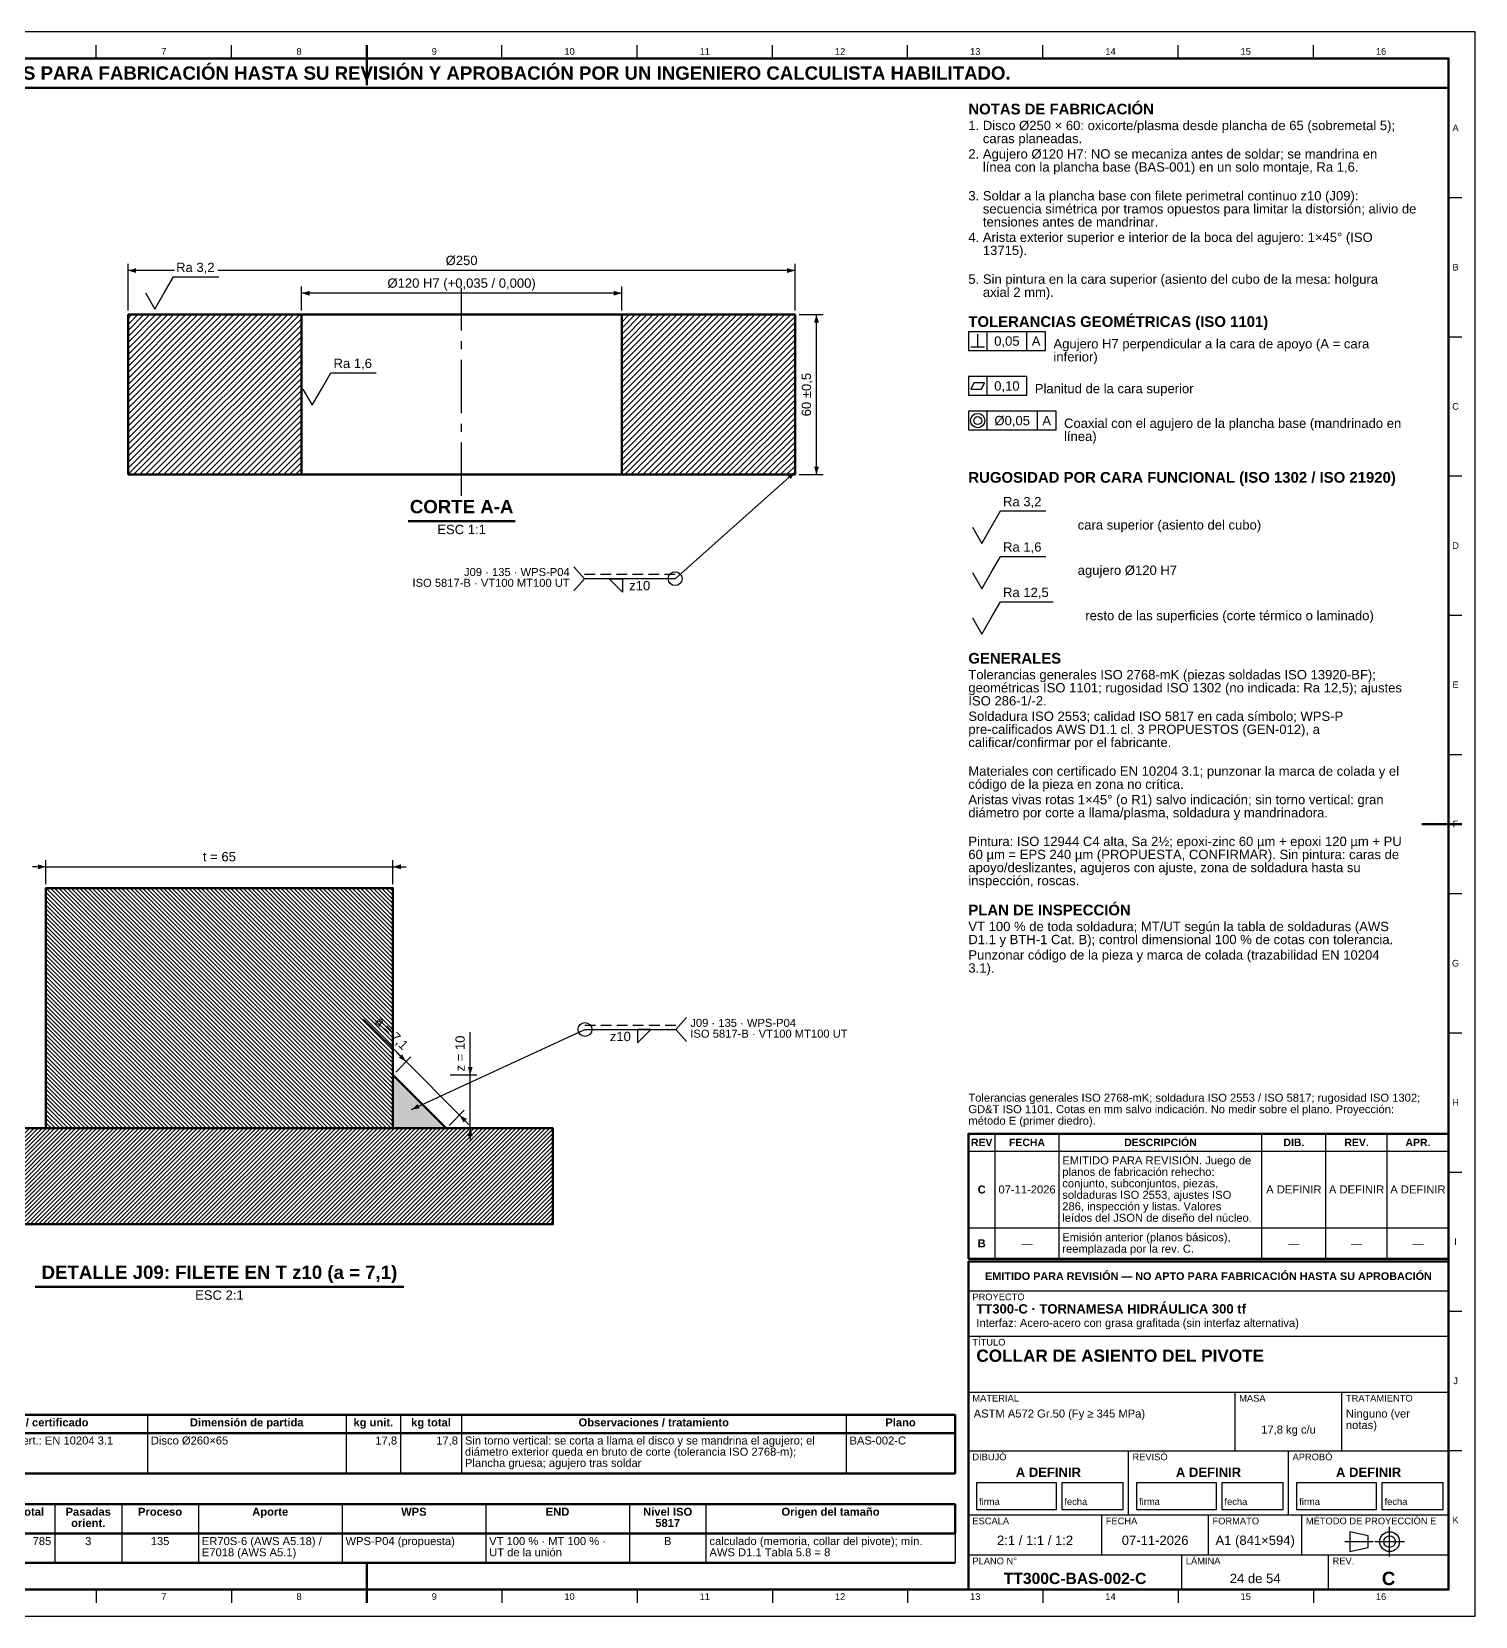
# Model space of a CAD drawing. Header units: millimetres. Extents: x 0 to 841, y 0 to 594.
# Drawn here: x 300 to 841, y 0 to 594 of the extents above; entities that cross this region are included whole.
import ezdxf
from ezdxf.enums import TextEntityAlignment as Align

# ---------------------------------------------------------------- set-up
doc = ezdxf.new("R2010")
doc.units = ezdxf.units.MM
doc.linetypes.add('EJE', pattern=[31, 20, -4, 3, -4])
doc.linetypes.add('OCULTO', pattern=[6, 4, -2])
for name, color, linetype, lineweight in [('ACH', 7, 'CONTINUOUS', 13), ('COTA', 7, 'CONTINUOUS', 25), ('EJE', 7, 'EJE', 25), ('FINA', 7, 'CONTINUOUS', 25), ('MARCO', 7, 'CONTINUOUS', 70), ('OCU', 7, 'OCULTO', 25), ('TXT', 7, 'CONTINUOUS', 25), ('VIS', 7, 'CONTINUOUS', 50)]:
    doc.layers.add(name, color=color, linetype=linetype, lineweight=lineweight)
doc.styles.add('STD', font='LiberationSans-Regular.ttf')
doc.styles.add('STDB', font='LiberationSans-Bold.ttf')

msp = doc.modelspace()

# ---------------------------------------------------------------- hatches: boundary and pattern name
at = {"layer": 'ACH'}
h = msp.add_hatch(dxfattribs=at)
h.set_pattern_fill('ANSI31', scale=0.5)
h.paths.add_polyline_path([(336.08, 427.96), (336.08, 487.96), (401.08, 487.96), (401.08, 427.96)])
h = msp.add_hatch(dxfattribs=at)
h.set_pattern_fill('ANSI31', scale=0.5)
h.paths.add_polyline_path([(586.08, 487.96), (586.08, 427.96), (521.08, 427.96), (521.08, 487.96)])
h = msp.add_hatch(dxfattribs=at)
h.set_pattern_fill('ANSI31', scale=0.35, angle=90)
h.paths.add_polyline_path([(305.31, 182.96), (435.31, 182.96), (435.31, 272.96), (305.31, 272.96)])
h = msp.add_hatch(color=7, dxfattribs=at)
h.dxf.hatch_style = 1
h.paths.add_polyline_path([(435.31, 182.96), (455.31, 182.96), (435.31, 202.96)])
h = msp.add_hatch(dxfattribs=at)
h.set_pattern_fill('ANSI31', scale=0.35)
h.paths.add_polyline_path([(245.31, 146.96), (495.31, 146.96), (495.31, 182.96), (245.31, 182.96)])

# ---------------------------------------------------------------- linework, layer by layer
at = {"layer": 'COTA'}
for p, q in [((336.08, 489.46), (336.08, 506.96)), ((586.08, 489.46), (586.08, 506.96)), ((353.48, 504.46), (336.08, 504.46)), ((586.08, 504.46), (369.67, 504.46)), ((401.08, 489.46), (401.08, 498.46)), ((521.08, 495.96), (401.08, 495.96)), ((521.08, 489.46), (521.08, 498.46)), ((587.58, 487.96), (596.58, 487.96)), ((594.08, 427.96), (594.08, 487.96)), ((658, 474.53), (658, 481.53)), ((672.9, 474.53), (672.9, 481.53)), ((651.9, 475.83), (657.1, 475.83)), ((654.5, 475.83), (654.5, 480.63)), ((658, 457.73), (658, 464.73)), ((658, 444.73), (658, 451.73)), ((676.86, 444.73), (676.86, 451.73)), ((586.08, 428.96), (541.08, 388.96)), ((587.58, 427.96), (596.58, 427.96)), ((507.08, 388.96), (503.08, 393.46)), ((507.08, 388.96), (503.08, 384.46)), ((541.08, 388.96), (507.08, 388.96)), ((305.31, 280.96), (300.31, 280.96)), ((305.31, 274.46), (305.31, 283.46)), ((305.31, 280.96), (435.31, 280.96)), ((435.31, 274.46), (435.31, 283.46)), ((435.31, 280.96), (440.31, 280.96)), ((440.25, 207.91), (424.36, 223.81)), ((442.31, 189.96), (507.31, 219.96)), ((507.31, 219.96), (541.31, 219.96)), ((541.31, 219.96), (545.31, 224.46)), ((541.31, 219.96), (545.31, 215.46)), ((464.31, 202.96), (464.31, 218.96)), ((436.37, 204.02), (442.02, 209.68)), ((440.25, 207.91), (436.72, 211.45)), ((440.25, 207.91), (460.25, 187.91)), ((464.31, 202.96), (464.31, 207.96)), ((456.81, 202.96), (466.81, 202.96)), ((464.31, 182.96), (464.31, 202.96)), ((456.37, 184.02), (462.02, 189.68)), ((460.25, 187.91), (463.79, 184.38)), ((456.81, 182.96), (466.81, 182.96)), ((464.31, 182.96), (464.31, 177.96))]:
    msp.add_line(p, q, dxfattribs=at)
for points in [[(349.58, 496.06), (353.08, 502.16), (370.07, 502.16)], [(342.58, 496.06), (346.08, 489.96), (349.58, 496.06)], [(408.58, 460.06), (412.08, 466.16), (429.07, 466.16)], [(401.58, 460.06), (405.08, 453.96), (408.58, 460.06)], [(659.5, 408.23), (663, 414.33), (679.99, 414.33)], [(652.5, 408.23), (656, 402.13), (659.5, 408.23)], [(659.5, 391.23), (663, 397.33), (679.99, 397.33)], [(652.5, 391.23), (656, 385.13), (659.5, 391.23)], [(659.5, 374.23), (663, 380.33), (682.82, 380.33)], [(652.5, 374.23), (656, 368.13), (659.5, 374.23)]]:
    msp.add_lwpolyline(points, dxfattribs=at)
for points in [[(651, 474.53), (679.9, 474.53), (679.9, 481.53), (651, 481.53)], [(651, 457.73), (672.9, 457.73), (672.9, 464.73), (651, 464.73)], [(651.9, 460.03), (655.9, 460.03), (657.1, 462.43), (653.1, 462.43)], [(651, 444.73), (683.86, 444.73), (683.86, 451.73), (651, 451.73)], [(521.38, 388.96), (521.38, 383.96), (516.38, 388.96)], [(527.01, 219.96), (527.01, 214.96), (532.01, 219.96)]]:
    msp.add_lwpolyline(points, close=True, dxfattribs=at)
for centre, radius in [((654.5, 448.23), 2.7), ((654.5, 448.23), 1.5), ((541.08, 388.96), 2.6), ((507.31, 219.96), 2.6)]:
    msp.add_circle(centre, radius, dxfattribs=at)
for points in [[(336.08, 504.46), (339.08, 503.56), (339.08, 505.36)], [(586.08, 504.46), (583.08, 505.36), (583.08, 503.56)], [(401.08, 495.96), (404.08, 495.06), (404.08, 496.86)], [(521.08, 495.96), (518.08, 496.86), (518.08, 495.06)], [(594.08, 487.96), (593.18, 484.96), (594.98, 484.96)], [(586.08, 428.96), (583.24, 427.64), (584.44, 426.3)], [(594.08, 427.96), (594.98, 430.96), (593.18, 430.96)], [(305.31, 280.96), (302.31, 281.86), (302.31, 280.06)], [(435.31, 280.96), (438.31, 280.06), (438.31, 281.86)], [(440.25, 207.91), (438.77, 210.67), (437.5, 209.4)], [(464.31, 202.96), (465.21, 205.96), (463.41, 205.96)], [(442.31, 189.96), (445.41, 190.4), (444.65, 192.04)], [(460.25, 187.91), (461.74, 185.16), (463.01, 186.43)], [(464.31, 182.96), (463.41, 179.96), (465.21, 179.96)]]:
    msp.add_solid(points, dxfattribs=at)
at = {"layer": 'EJE'}
for p, q in [((461.08, 419.96), (461.08, 497.96)), ((808.88, 22.42), (808.88, 33.58)), ((792.14, 28), (802.68, 28)), ((803.3, 28), (814.46, 28))]:
    msp.add_line(p, q, dxfattribs=at)
at = {"layer": 'FINA'}
for p, q in [((324.12, 584), (324.12, 589)), ((374.81, 584), (374.81, 589)), ((425.5, 584), (425.5, 589)), ((476.19, 584), (476.19, 589)), ((526.88, 584), (526.88, 589)), ((577.56, 584), (577.56, 589)), ((628.25, 584), (628.25, 589)), ((678.94, 584), (678.94, 589)), ((729.62, 584), (729.62, 589)), ((780.31, 584), (780.31, 589)), ((831, 531.82), (836, 531.82)), ((831, 479.64), (836, 479.64)), ((831, 427.45), (836, 427.45)), ((831, 375.27), (836, 375.27)), ((831, 323.09), (836, 323.09)), ((831, 270.91), (836, 270.91)), ((831, 218.73), (836, 218.73)), ((661, 134), (661, 180.9)), ((685, 134), (685, 180.9)), ((761, 134), (761, 180.9)), ((785, 134), (785, 180.9)), ((808, 134), (808, 180.9)), ((651, 174.4), (831, 174.4)), ((831, 166.55), (836, 166.55)), ((651, 145.6), (831, 145.6)), ((651, 134), (831, 134)), ((651, 133), (831, 133)), ((651, 122), (831, 122)), ((831, 114.36), (836, 114.36)), ((651, 105), (831, 105)), ((651, 84), (831, 84)), ((751, 62), (751, 84)), ((791, 62), (791, 84)), ((343.31, 75.5), (343.31, 53.5)), ((417.78, 75.5), (417.78, 53.5)), ((438.2, 75.5), (438.2, 53.5)), ((461.02, 75.5), (461.02, 53.5)), ((605.16, 75.5), (605.16, 53.5)), ((25, 68.7), (646, 68.7)), ((651, 62), (831, 62)), ((711, 38), (711, 62)), ((771, 38), (771, 62)), ((831, 62.18), (836, 62.18)), ((308.58, 42), (308.58, 20)), ((333.71, 42), (333.71, 20)), ((362.42, 42), (362.42, 20)), ((416.27, 42), (416.27, 20)), ((470.11, 42), (470.11, 20)), ((523.95, 42), (523.95, 20)), ((552.67, 42), (552.67, 20)), ((646, 42), (646, 20)), ((651, 38), (831, 38)), ((701, 23), (701, 38)), ((741, 23), (741, 38)), ((776, 23), (776, 38)), ((25, 31), (646, 31)), ((651, 23), (831, 23)), ((731, 10), (731, 23)), ((786, 10), (786, 23)), ((324.12, 10), (324.12, 5)), ((374.81, 10), (374.81, 5)), ((425.5, 10), (425.5, 5)), ((476.19, 10), (476.19, 5)), ((526.88, 10), (526.88, 5)), ((577.56, 10), (577.56, 5)), ((628.25, 10), (628.25, 5)), ((678.94, 10), (678.94, 5)), ((729.62, 10), (729.62, 5)), ((780.31, 10), (780.31, 5))]:
    msp.add_line(p, q, dxfattribs=at)
for points in [[(0, 0), (841, 0), (841, 594), (0, 594)], [(654, 40), (684, 40), (684, 50), (654, 50)], [(686, 40), (709, 40), (709, 50), (686, 50)], [(714, 40), (744, 40), (744, 50), (714, 50)], [(746, 40), (769, 40), (769, 50), (746, 50)], [(774, 40), (804, 40), (804, 50), (774, 50)], [(806, 40), (829, 40), (829, 50), (806, 50)], [(794, 24.28), (800.82, 25.83), (800.82, 30.17), (794, 31.72)]]:
    msp.add_lwpolyline(points, close=True, dxfattribs=at)
for radius in [3.72, 2.17]:
    msp.add_circle((808.88, 28), radius, dxfattribs=at)
at = {"layer": 'MARCO'}
for p, q in [((425.5, 589), (425.5, 574)), ((836, 297), (821, 297)), ((425.5, 5), (425.5, 20))]:
    msp.add_line(p, q, dxfattribs=at)
for points in [[(20, 10), (831, 10), (831, 584), (20, 584)], [(20, 573), (831, 573), (831, 584), (20, 584)], [(651, 134), (831, 134), (831, 180.9), (651, 180.9)], [(651, 10), (831, 10), (831, 133), (651, 133)]]:
    msp.add_lwpolyline(points, close=True, dxfattribs=at)
at = {"layer": 'OCU'}
for p, q in [((541.08, 390.56), (507.08, 390.56)), ((507.31, 221.56), (541.31, 221.56))]:
    msp.add_line(p, q, dxfattribs=at)
at = {"layer": 'VIS'}
for p, q in [((441.03, 410.56), (481.13, 410.56)), ((301.21, 123.56), (439.4, 123.56)), ((646, 75.5), (646, 53.5)), ((25, 53.5), (646, 53.5)), ((25, 20), (646, 20))]:
    msp.add_line(p, q, dxfattribs=at)
for points in [[(336.08, 487.96), (336.08, 427.96)], [(401.08, 487.96), (336.08, 487.96)], [(401.08, 487.96), (401.08, 427.96)], [(401.08, 487.96), (401.68, 487.96), (402.28, 487.96), (402.88, 487.96), (403.48, 487.96), (404.08, 487.96), (404.68, 487.96), (405.28, 487.96), (405.88, 487.96), (406.48, 487.96), (407.08, 487.96), (407.68, 487.96), (408.28, 487.96), (408.88, 487.96), (409.48, 487.96), (410.08, 487.96), (410.68, 487.96), (411.28, 487.96), (411.88, 487.96), (412.48, 487.96), (413.08, 487.96), (413.68, 487.96), (414.28, 487.96), (414.88, 487.96), (415.48, 487.96), (416.08, 487.96), (416.68, 487.96), (417.28, 487.96), (417.88, 487.96), (418.48, 487.96), (419.08, 487.96), (419.68, 487.96), (420.28, 487.96), (420.88, 487.96), (421.48, 487.96), (422.08, 487.96), (422.68, 487.96), (423.28, 487.96), (423.88, 487.96), (424.48, 487.96), (425.08, 487.96), (425.68, 487.96), (426.28, 487.96), (426.88, 487.96), (427.48, 487.96), (428.08, 487.96), (428.68, 487.96), (429.28, 487.96), (429.88, 487.96), (430.48, 487.96), (431.08, 487.96), (431.68, 487.96), (432.28, 487.96), (432.88, 487.96), (433.48, 487.96), (434.08, 487.96), (434.68, 487.96), (435.28, 487.96), (435.88, 487.96), (436.48, 487.96), (437.08, 487.96), (437.68, 487.96), (438.28, 487.96), (438.88, 487.96), (439.48, 487.96), (440.08, 487.96), (440.68, 487.96), (441.28, 487.96), (441.88, 487.96), (442.48, 487.96), (443.08, 487.96), (443.68, 487.96), (444.28, 487.96), (444.88, 487.96), (445.48, 487.96), (446.08, 487.96), (446.68, 487.96), (447.28, 487.96), (447.88, 487.96), (448.48, 487.96), (449.08, 487.96), (449.68, 487.96), (450.28, 487.96), (450.88, 487.96), (451.48, 487.96), (452.08, 487.96), (452.68, 487.96), (453.28, 487.96), (453.88, 487.96), (454.48, 487.96), (455.08, 487.96), (455.68, 487.96), (456.28, 487.96), (456.88, 487.96), (457.48, 487.96), (458.08, 487.96), (458.68, 487.96), (459.28, 487.96), (459.88, 487.96), (460.48, 487.96), (461.08, 487.96), (461.68, 487.96), (462.28, 487.96), (462.88, 487.96), (463.48, 487.96), (464.08, 487.96), (464.68, 487.96), (465.28, 487.96), (465.88, 487.96), (466.48, 487.96), (467.08, 487.96), (467.68, 487.96), (468.28, 487.96), (468.88, 487.96), (469.48, 487.96), (470.08, 487.96), (470.68, 487.96), (471.28, 487.96), (471.88, 487.96), (472.48, 487.96), (473.08, 487.96), (473.68, 487.96), (474.28, 487.96), (474.88, 487.96), (475.48, 487.96), (476.08, 487.96), (476.68, 487.96), (477.28, 487.96), (477.88, 487.96), (478.48, 487.96), (479.08, 487.96), (479.68, 487.96), (480.28, 487.96), (480.88, 487.96), (481.48, 487.96), (482.08, 487.96), (482.68, 487.96), (483.28, 487.96), (483.88, 487.96), (484.48, 487.96), (485.08, 487.96), (485.68, 487.96), (486.28, 487.96), (486.88, 487.96), (487.48, 487.96), (488.08, 487.96), (488.68, 487.96), (489.28, 487.96), (489.88, 487.96), (490.48, 487.96), (491.08, 487.96), (491.68, 487.96), (492.28, 487.96), (492.88, 487.96), (493.48, 487.96), (494.08, 487.96), (494.68, 487.96), (495.28, 487.96), (495.88, 487.96), (496.48, 487.96), (497.08, 487.96), (497.68, 487.96), (498.28, 487.96), (498.88, 487.96), (499.48, 487.96), (500.08, 487.96), (500.68, 487.96), (501.28, 487.96), (501.88, 487.96), (502.48, 487.96), (503.08, 487.96), (503.68, 487.96), (504.28, 487.96), (504.88, 487.96), (505.48, 487.96), (506.08, 487.96), (506.68, 487.96), (507.28, 487.96), (507.88, 487.96), (508.48, 487.96), (509.08, 487.96), (509.68, 487.96), (510.28, 487.96), (510.88, 487.96), (511.48, 487.96), (512.08, 487.96), (512.68, 487.96), (513.28, 487.96), (513.88, 487.96), (514.48, 487.96), (515.08, 487.96), (515.68, 487.96), (516.28, 487.96), (516.88, 487.96), (517.48, 487.96), (518.08, 487.96), (518.68, 487.96), (519.28, 487.96), (519.88, 487.96), (520.48, 487.96), (521.08, 487.96)], [(586.08, 487.96), (521.08, 487.96)], [(521.08, 427.96), (521.08, 487.96)], [(586.08, 427.96), (586.08, 487.96)], [(401.08, 427.96), (336.08, 427.96)], [(401.08, 427.96), (401.68, 427.96), (402.28, 427.96), (402.88, 427.96), (403.48, 427.96), (404.08, 427.96), (404.68, 427.96), (405.28, 427.96), (405.88, 427.96), (406.48, 427.96), (407.08, 427.96), (407.68, 427.96), (408.28, 427.96), (408.88, 427.96), (409.48, 427.96), (410.08, 427.96), (410.68, 427.96), (411.28, 427.96), (411.88, 427.96), (412.48, 427.96), (413.08, 427.96), (413.68, 427.96), (414.28, 427.96), (414.88, 427.96), (415.48, 427.96), (416.08, 427.96), (416.68, 427.96), (417.28, 427.96), (417.88, 427.96), (418.48, 427.96), (419.08, 427.96), (419.68, 427.96), (420.28, 427.96), (420.88, 427.96), (421.48, 427.96), (422.08, 427.96), (422.68, 427.96), (423.28, 427.96), (423.88, 427.96), (424.48, 427.96), (425.08, 427.96), (425.68, 427.96), (426.28, 427.96), (426.88, 427.96), (427.48, 427.96), (428.08, 427.96), (428.68, 427.96), (429.28, 427.96), (429.88, 427.96), (430.48, 427.96), (431.08, 427.96), (431.68, 427.96), (432.28, 427.96), (432.88, 427.96), (433.48, 427.96), (434.08, 427.96), (434.68, 427.96), (435.28, 427.96), (435.88, 427.96), (436.48, 427.96), (437.08, 427.96), (437.68, 427.96), (438.28, 427.96), (438.88, 427.96), (439.48, 427.96), (440.08, 427.96), (440.68, 427.96), (441.28, 427.96), (441.88, 427.96), (442.48, 427.96), (443.08, 427.96), (443.68, 427.96), (444.28, 427.96), (444.88, 427.96), (445.48, 427.96), (446.08, 427.96), (446.68, 427.96), (447.28, 427.96), (447.88, 427.96), (448.48, 427.96), (449.08, 427.96), (449.68, 427.96), (450.28, 427.96), (450.88, 427.96), (451.48, 427.96), (452.08, 427.96), (452.68, 427.96), (453.28, 427.96), (453.88, 427.96), (454.48, 427.96), (455.08, 427.96), (455.68, 427.96), (456.28, 427.96), (456.88, 427.96), (457.48, 427.96), (458.08, 427.96), (458.68, 427.96), (459.28, 427.96), (459.88, 427.96), (460.48, 427.96), (461.08, 427.96), (461.68, 427.96), (462.28, 427.96), (462.88, 427.96), (463.48, 427.96), (464.08, 427.96), (464.68, 427.96), (465.28, 427.96), (465.88, 427.96), (466.48, 427.96), (467.08, 427.96), (467.68, 427.96), (468.28, 427.96), (468.88, 427.96), (469.48, 427.96), (470.08, 427.96), (470.68, 427.96), (471.28, 427.96), (471.88, 427.96), (472.48, 427.96), (473.08, 427.96), (473.68, 427.96), (474.28, 427.96), (474.88, 427.96), (475.48, 427.96), (476.08, 427.96), (476.68, 427.96), (477.28, 427.96), (477.88, 427.96), (478.48, 427.96), (479.08, 427.96), (479.68, 427.96), (480.28, 427.96), (480.88, 427.96), (481.48, 427.96), (482.08, 427.96), (482.68, 427.96), (483.28, 427.96), (483.88, 427.96), (484.48, 427.96), (485.08, 427.96), (485.68, 427.96), (486.28, 427.96), (486.88, 427.96), (487.48, 427.96), (488.08, 427.96), (488.68, 427.96), (489.28, 427.96), (489.88, 427.96), (490.48, 427.96), (491.08, 427.96), (491.68, 427.96), (492.28, 427.96), (492.88, 427.96), (493.48, 427.96), (494.08, 427.96), (494.68, 427.96), (495.28, 427.96), (495.88, 427.96), (496.48, 427.96), (497.08, 427.96), (497.68, 427.96), (498.28, 427.96), (498.88, 427.96), (499.48, 427.96), (500.08, 427.96), (500.68, 427.96), (501.28, 427.96), (501.88, 427.96), (502.48, 427.96), (503.08, 427.96), (503.68, 427.96), (504.28, 427.96), (504.88, 427.96), (505.48, 427.96), (506.08, 427.96), (506.68, 427.96), (507.28, 427.96), (507.88, 427.96), (508.48, 427.96), (509.08, 427.96), (509.68, 427.96), (510.28, 427.96), (510.88, 427.96), (511.48, 427.96), (512.08, 427.96), (512.68, 427.96), (513.28, 427.96), (513.88, 427.96), (514.48, 427.96), (515.08, 427.96), (515.68, 427.96), (516.28, 427.96), (516.88, 427.96), (517.48, 427.96), (518.08, 427.96), (518.68, 427.96), (519.28, 427.96), (519.88, 427.96), (520.48, 427.96), (521.08, 427.96)], [(586.08, 427.96), (521.08, 427.96)]]:
    msp.add_lwpolyline(points, dxfattribs=at)
for points in [[(305.31, 182.96), (435.31, 182.96), (435.31, 272.96), (305.31, 272.96)], [(435.31, 182.96), (455.31, 182.96), (435.31, 202.96)], [(435.31, 182.96), (455.31, 182.96), (435.31, 202.96)], [(245.31, 146.96), (495.31, 146.96), (495.31, 182.96), (245.31, 182.96)], [(25, 68.7), (646, 68.7), (646, 75.5), (25, 75.5)], [(25, 31), (646, 31), (646, 42), (25, 42)]]:
    msp.add_lwpolyline(points, close=True, dxfattribs=at)

# ---------------------------------------------------------------- texts
at = {"layer": 'TXT'}
for s, height, style, p in [('ESTOS PLANOS NO SON VÁLIDOS PARA FABRICACIÓN HASTA SU REVISIÓN Y APROBACIÓN POR UN INGENIERO CALCULISTA HABILITADO.', 5, 'STDB', (425.5, 578.5)), ('7', 2.5, 'STD', (349.47, 586.6)), ('8', 2.5, 'STD', (400.16, 586.6)), ('9', 2.5, 'STD', (450.84, 586.6)), ('10', 2.5, 'STD', (501.53, 586.6)), ('11', 2.5, 'STD', (552.22, 586.6)), ('12', 2.5, 'STD', (602.91, 586.6)), ('13', 2.5, 'STD', (653.59, 586.6)), ('14', 2.5, 'STD', (704.28, 586.6)), ('15', 2.5, 'STD', (754.97, 586.6)), ('16', 2.5, 'STD', (805.66, 586.6)), ('A', 2.5, 'STD', (833.6, 557.91)), ('B', 2.5, 'STD', (833.6, 505.73)), ('0,05', 3.5, 'STD', (665.45, 478.03)), ('A', 3.5, 'STD', (676.4, 478.03)), ('0,10', 3.5, 'STD', (665.45, 461.23)), ('C', 2.5, 'STD', (833.6, 453.55)), ('Ø0,05', 3.5, 'STD', (667.43, 448.23)), ('A', 3.5, 'STD', (680.36, 448.23)), ('D', 2.5, 'STD', (833.6, 401.36)), ('E', 2.5, 'STD', (833.6, 349.18)), ('F', 2.5, 'STD', (833.6, 297)), ('G', 2.5, 'STD', (833.6, 244.82)), ('H', 2.5, 'STD', (833.6, 192.64)), ('REV', 2.8, 'STDB', (656, 177.65)), ('FECHA', 2.8, 'STDB', (673, 177.65)), ('DESCRIPCIÓN', 2.8, 'STDB', (723, 177.65)), ('DIB.', 2.8, 'STDB', (773, 177.65)), ('REV.', 2.8, 'STDB', (796.5, 177.65)), ('APR.', 2.8, 'STDB', (819.5, 177.65)), ('C', 3, 'STDB', (656, 160)), ('07-11-2026', 3, 'STD', (673, 160)), ('A DEFINIR', 3, 'STD', (773, 160)), ('A DEFINIR', 3, 'STD', (796.5, 160)), ('A DEFINIR', 3, 'STD', (819.5, 160)), ('B', 3, 'STDB', (656, 139.8)), ('—', 3, 'STD', (673, 139.8)), ('—', 3, 'STD', (773, 139.8)), ('—', 3, 'STD', (796.5, 139.8)), ('—', 3, 'STD', (819.5, 139.8)), ('I', 2.5, 'STD', (833.6, 140.45)), ('EMITIDO PARA REVISIÓN — NO APTO PARA FABRICACIÓN HASTA SU APROBACIÓN', 2.9, 'STDB', (741, 127.5)), ('J', 2.5, 'STD', (833.6, 88.27)), ('Material (norma y grado) / certificado', 3, 'STDB', (284.45, 72.7)), ('Dimensión de partida', 3, 'STDB', (380.54, 72.7)), ('kg unit.', 3, 'STDB', (427.99, 72.7)), ('kg total', 3, 'STDB', (449.61, 72.7)), ('Observaciones / tratamiento', 3, 'STDB', (533.09, 72.7)), ('Plano', 3, 'STDB', (625.58, 72.7)), ('17,8 kg c/u', 3, 'STD', (771, 70)), ('A DEFINIR', 3.5, 'STDB', (681, 54)), ('A DEFINIR', 3.5, 'STDB', (741, 54)), ('A DEFINIR', 3.5, 'STDB', (801, 54)), ('Longitud total', 3, 'STDB', (290.63, 39.2)), ('Pasadas', 3, 'STDB', (321.14, 39.2)), ('orient.', 3, 'STDB', (321.14, 35)), ('Proceso', 3, 'STDB', (348.06, 39.2)), ('Aporte', 3, 'STDB', (389.34, 39.2)), ('WPS', 3, 'STDB', (443.19, 39.2)), ('END', 3, 'STDB', (497.03, 39.2)), ('Nivel ISO', 3, 'STDB', (538.31, 39.2)), ('5817', 3, 'STDB', (538.31, 35)), ('Origen del tamaño', 3, 'STDB', (599.34, 39.2)), ('K', 2.5, 'STD', (833.6, 36.09)), ('3', 3, 'STD', (321.14, 28.2)), ('135', 3, 'STD', (348.06, 28.2)), ('2:1 / 1:1 / 1:2', 3.5, 'STD', (676, 28.5)), ('07-11-2026', 3.5, 'STD', (721, 28.5)), ('A1 (841×594)', 3.5, 'STD', (758.5, 28.5)), ('B', 3, 'STD', (538.31, 28.2)), ('TT300C-BAS-002-C', 4.2, 'STDB', (691, 14.2)), ('24 de 54', 3.5, 'STD', (758.5, 14.2)), ('C', 5, 'STDB', (808.5, 14.2)), ('7', 2.5, 'STD', (349.47, 7.4)), ('8', 2.5, 'STD', (400.16, 7.4)), ('9', 2.5, 'STD', (450.84, 7.4)), ('10', 2.5, 'STD', (501.53, 7.4)), ('11', 2.5, 'STD', (552.22, 7.4)), ('12', 2.5, 'STD', (602.91, 7.4)), ('13', 2.5, 'STD', (653.59, 7.4)), ('14', 2.5, 'STD', (704.28, 7.4)), ('15', 2.5, 'STD', (754.97, 7.4)), ('16', 2.5, 'STD', (805.66, 7.4))]:
    msp.add_text(s, height=height, dxfattribs=dict(at, style=style)).set_placement(p, align=Align.MIDDLE_CENTER)
for s, height, style, p in [('NOTAS DE FABRICACIÓN', 4, 'STDB', (651, 567)), ('1. Disco Ø250 × 60: oxicorte/plasma desde plancha de 65 (sobremetal 5);', 3.5, 'STD', (651, 560.6)), ('    caras planeadas.', 3.5, 'STD', (651, 555.7)), ('2. Agujero Ø120 H7: NO se mecaniza antes de soldar; se mandrina en', 3.5, 'STD', (651, 549.93)), ('    línea con la plancha base (BAS-001) en un solo montaje, Ra 1,6.', 3.5, 'STD', (651, 545.03)), ('3. Soldar a la plancha base con filete perimetral continuo z10 (J09):', 3.5, 'STD', (651, 534.25)), ('    secuencia simétrica por tramos opuestos para limitar la distorsión; alivio de', 3.5, 'STD', (651, 529.35)), ('    tensiones antes de mandrinar.', 3.5, 'STD', (651, 524.45)), ('4. Arista exterior superior e interior de la boca del agujero: 1×45° (ISO', 3.5, 'STD', (651, 518.68)), ('    13715).', 3.5, 'STD', (651, 513.78)), ('5. Sin pintura en la cara superior (asiento del cubo de la mesa: holgura', 3.5, 'STD', (651, 503)), ('    axial 2 mm).', 3.5, 'STD', (651, 498.1)), ('TOLERANCIAS GEOMÉTRICAS (ISO 1101)', 4, 'STDB', (651, 487.33)), ('RUGOSIDAD POR CARA FUNCIONAL (ISO 1302 / ISO 21920)', 4, 'STDB', (651, 428.93)), ('GENERALES', 4, 'STDB', (651, 361.13)), ('Tolerancias generales ISO 2768-mK (piezas soldadas ISO 13920-BF);', 3.5, 'STD', (651, 354.73)), ('geométricas ISO 1101; rugosidad ISO 1302 (no indicada: Ra 12,5); ajustes', 3.5, 'STD', (651, 349.83)), ('ISO 286-1/-2.', 3.5, 'STD', (651, 344.93)), ('Soldadura ISO 2553; calidad ISO 5817 en cada símbolo; WPS-P', 3.5, 'STD', (651, 339.15)), ('pre-calificados AWS D1.1 cl. 3 PROPUESTOS (GEN-012), a', 3.5, 'STD', (651, 334.25)), ('calificar/confirmar por el fabricante.', 3.5, 'STD', (651, 329.35)), ('Materiales con certificado EN 10204 3.1; punzonar la marca de colada y el', 3.5, 'STD', (651, 318.58)), ('código de la pieza en zona no crítica.', 3.5, 'STD', (651, 313.68)), ('Aristas vivas rotas 1×45° (o R1) salvo indicación; sin torno vertical: gran', 3.5, 'STD', (651, 307.9)), ('diámetro por corte a llama/plasma, soldadura y mandrinadora.', 3.5, 'STD', (651, 303)), ('Pintura: ISO 12944 C4 alta, Sa 2½; epoxi-zinc 60 µm + epoxi 120 µm + PU', 3.5, 'STD', (651, 292.23)), ('60 µm = EPS 240 µm (PROPUESTA, CONFIRMAR). Sin pintura: caras de', 3.5, 'STD', (651, 287.33)), ('apoyo/deslizantes, agujeros con ajuste, zona de soldadura hasta su', 3.5, 'STD', (651, 282.43)), ('inspección, roscas.', 3.5, 'STD', (651, 277.53)), ('PLAN DE INSPECCIÓN', 4, 'STDB', (651, 266.75)), ('VT 100 % de toda soldadura; MT/UT según la tabla de soldaduras (AWS', 3.5, 'STD', (651, 260.35)), ('D1.1 y BTH-1 Cat. B); control dimensional 100 % de cotas con tolerancia.', 3.5, 'STD', (651, 255.45)), ('Punzonar código de la pieza y marca de colada (trazabilidad EN 10204', 3.5, 'STD', (651, 249.68)), ('3.1).', 3.5, 'STD', (651, 244.78)), ('J09 · 135 · WPS-P04', 3, 'STD', (546.81, 223.96)), ('ISO 5817-B · VT100 MT100 UT', 3, 'STD', (546.81, 219.91)), ('EMITIDO PARA REVISIÓN. Juego de', 3, 'STD', (686.2, 172.4)), ('planos de fabricación rehecho:', 3, 'STD', (686.2, 168.1)), ('conjunto, subconjuntos, piezas,', 3, 'STD', (686.2, 163.8)), ('soldaduras ISO 2553, ajustes ISO', 3, 'STD', (686.2, 159.5)), ('286, inspección y listas. Valores', 3, 'STD', (686.2, 155.2)), ('leídos del JSON de diseño del núcleo.', 3, 'STD', (686.2, 150.9)), ('Emisión anterior (planos básicos),', 3, 'STD', (686.2, 143.6)), ('reemplazada por la rev. C.', 3, 'STD', (686.2, 139.3)), ('PROYECTO', 2.5, 'STD', (652.5, 121)), ('TT300-C · TORNAMESA HIDRÁULICA 300 tf', 3.5, 'STDB', (654, 117)), ('Interfaz: Acero-acero con grasa grafitada (sin interfaz alternativa)', 3, 'STD', (654, 111.5)), ('TÍTULO', 2.5, 'STD', (652.5, 104)), ('COLLAR DE ASIENTO DEL PIVOTE', 4.6, 'STDB', (654, 100)), ('MATERIAL', 2.5, 'STD', (652.5, 83)), ('ASTM A572 Gr.50 (Fy ≥ 345 MPa)', 3, 'STD', (653, 77.5)), ('MASA', 2.5, 'STD', (752.5, 83)), ('TRATAMIENTO', 2.5, 'STD', (792.5, 83)), ('Ninguno (ver', 3, 'STD', (792.5, 77.5)), ('notas)', 3, 'STD', (792.5, 73.2)), ('DIBUJÓ', 2.5, 'STD', (652.5, 61)), ('REVISÓ', 2.5, 'STD', (712.5, 61)), ('APROBÓ', 2.5, 'STD', (772.5, 61)), ('ESCALA', 2.5, 'STD', (652.5, 37)), ('FECHA', 2.5, 'STD', (702.5, 37)), ('FORMATO', 2.5, 'STD', (742.5, 37)), ('MÉTODO DE PROYECCIÓN E', 2.5, 'STD', (777.5, 37)), ('PLANO N°', 2.5, 'STD', (652.5, 22)), ('LÁMINA', 2.5, 'STD', (732.5, 22)), ('REV.', 2.5, 'STD', (787.5, 22))]:
    msp.add_text(s, height=height, dxfattribs=dict(at, style=style)).set_placement(p, align=Align.TOP_LEFT)
at = {"layer": 'TXT', "style": 'STD'}
for s, height, p in [('Ra 3,2', 3.5, (354.08, 502.86)), ('Ra 1,6', 3.5, (413.08, 466.86)), ('Ra 3,2', 3.5, (664, 415.03)), ('Ra 1,6', 3.5, (664, 398.03)), ('Ra 12,5', 3.5, (664, 381.03)), ('Tolerancias generales ISO 2768-mK; soldadura ISO 2553 / ISO 5817; rugosidad ISO 1302;', 3, (651, 192)), ('GD&T ISO 1101. Cotas en mm salvo indicación. No medir sobre el plano. Proyección:', 3, (651, 187.7)), ('método E (primer diedro).', 3, (651, 183.4)), ('firma', 2.5, (655, 41)), ('fecha', 2.5, (687, 41)), ('firma', 2.5, (715, 41)), ('fecha', 2.5, (747, 41)), ('firma', 2.5, (775, 41)), ('fecha', 2.5, (807, 41))]:
    msp.add_text(s, height=height, dxfattribs=at).set_placement(p, align=Align.BOTTOM_LEFT)
for s, rotation, p in [('Ø250', 360, (461.08, 505.46)), ('Ø120 H7 (+0,035 / 0,000)', 360, (461.08, 496.96)), ('60 ±0,5', 90, (593.08, 457.96)), ('a = 7,1', -45, (432.93, 216.65)), ('z = 10', 90, (463.31, 210.96))]:
    msp.add_text(s, height=3.5, rotation=rotation, dxfattribs=at).set_placement(p, align=Align.BOTTOM_CENTER)
for s, height, p in [('Agujero H7 perpendicular a la cara de apoyo (A = cara', 3.5, (682.9, 477.03)), ('inferior)', 3.5, (682.9, 472.13)), ('Planitud de la cara superior', 3.5, (675.9, 460.23)), ('Coaxial con el agujero de la plancha base (mandrinado en', 3.5, (686.86, 447.23)), ('línea)', 3.5, (686.86, 442.33)), ('cara superior (asiento del cubo)', 3.5, (691.99, 409.13)), ('agujero Ø120 H7', 3.5, (691.99, 392.13)), ('z10', 3.5, (523.88, 386.36)), ('resto de las superficies (corte térmico o laminado)', 3.5, (694.82, 375.13)), ('ASTM A572 Gr.50 (Fy ≥ 345 MPa). Cert.: EN 10204 3.1', 3, (226.89, 65.9)), ('Disco Ø260×65', 3, (344.61, 65.9)), ('Sin torno vertical: se corta a llama el disco y se mandrina el agujero; el', 3, (462.32, 65.9)), ('BAS-002-C', 3, (606.46, 65.9)), ('diámetro exterior queda en bruto de corte (tolerancia ISO 2768-m);', 3, (462.32, 61.7)), ('Plancha gruesa; agujero tras soldar', 3, (462.32, 57.5)), ('ER70S-6 (AWS A5.18) /', 3, (363.72, 28.2)), ('WPS-P04 (propuesta)', 3, (417.57, 28.2)), ('VT 100 % · MT 100 % ·', 3, (471.41, 28.2)), ('calculado (memoria, collar del pivote); mín.', 3, (553.97, 28.2)), ('E7018 (AWS A5.1)', 3, (363.72, 24)), ('UT de la unión', 3, (471.41, 24)), ('AWS D1.1 Tabla 5.8 = 8', 3, (553.97, 24))]:
    msp.add_text(s, height=height, dxfattribs=at).set_placement(p, align=Align.MIDDLE_LEFT)
at = {"layer": 'TXT'}
for s, height, style, p in [('CORTE A-A', 5, 'STDB', (461.08, 411.96)), ('t = 65', 3.5, 'STD', (370.31, 281.96)), ('DETALLE J09: FILETE EN T z10 (a = 7,1)', 5, 'STDB', (370.31, 124.96))]:
    msp.add_text(s, height=height, dxfattribs=dict(at, style=style)).set_placement(p, align=Align.BOTTOM_CENTER)
at = {"layer": 'TXT', "style": 'STD'}
for s, p in [('ESC 1:1', (461.08, 409.16)), ('ESC 2:1', (370.31, 122.16))]:
    msp.add_text(s, height=3.5, dxfattribs=at).set_placement(p, align=Align.TOP_CENTER)
for s, p in [('J09 · 135 · WPS-P04', (501.58, 392.96)), ('ISO 5817-B · VT100 MT100 UT', (501.58, 388.91))]:
    msp.add_text(s, height=3, dxfattribs=at).set_placement(p, align=Align.TOP_RIGHT)
for s, height, p in [('z10', 3.5, (524.51, 217.36)), ('17,8', 3, (436.9, 65.9)), ('17,8', 3, (459.72, 65.9)), ('785', 3, (307.28, 28.2))]:
    msp.add_text(s, height=height, dxfattribs=at).set_placement(p, align=Align.MIDDLE_RIGHT)

doc.saveas('drawing.dxf')
